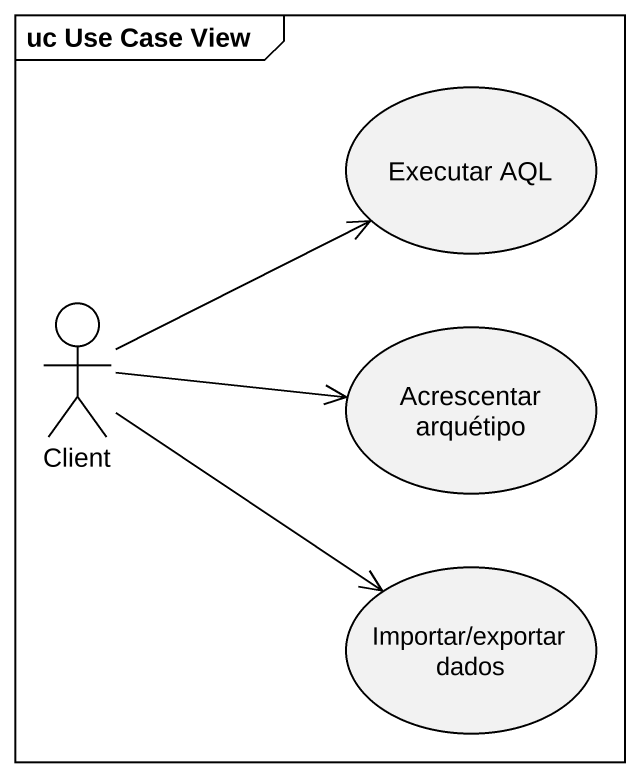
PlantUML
@startuml
mainframe uc Use Case View
usecase "Executar AQL" as Executar_AQL
actor Client
usecase "Acrescentar arquétipo" as Acrescentar_arquétipo
usecase "Importar/exportar dados" as Importar_exportar_dados
Client -up-> Executar_AQL
Client -right-> Acrescentar_arquétipo
Client --> Importar_exportar_dados
@enduml
